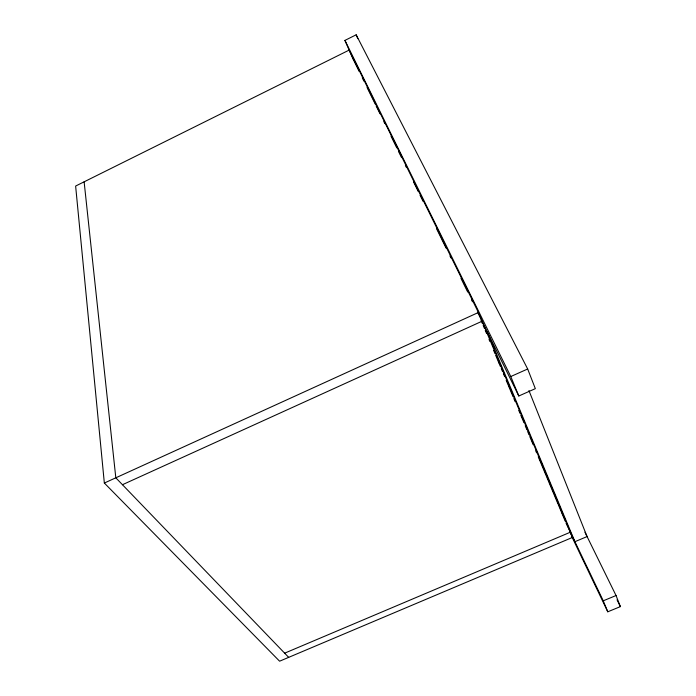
<?xml version="1.0" encoding="UTF-8"?>
<svg xmlns="http://www.w3.org/2000/svg" width="696" height="696" viewBox="0 0 696 696"><rect width="100%" height="100%" fill="white"/><g stroke="black" fill="none" stroke-linecap="round" stroke-linejoin="round"><path stroke-width="1.04" d="M352.898 58.734L344.929 40.403L356.169 34.8L527.672 368.993L535.337 388.655L518.807 395.989L477.569 312.156M104.339 483.041L478.413 312.487L349.14 50.095L75.629 186.049L104.339 483.041L279.601 661.2L572.538 537.399L478.413 312.487M122.453 484.712L482.067 321.221M344.929 40.403L510.786 376.527L527.672 368.993M284.647 653.17L570.355 532.205M566.057 523.192L603.258 600.813L616.047 595.532L620.371 606.616L607.782 611.801L571.686 536.381M288.683 657.363L115.814 477.813L84.129 181.821M352.698 58.281L359.127 71.401M362.285 77.752L363.921 81.145M367.07 87.496L375.222 104.052M376.179 106.001L380.007 113.787M383.844 121.582L384.801 123.531M391.03 136.19L396.781 147.874M398.451 151.328L401.575 157.609M405.403 165.404L406.36 167.353M413.546 181.96L418.34 191.696M420.027 195.193L423.133 201.44M436.549 228.706L441.342 238.441M441.603 239.059L446.127 248.185M449.964 255.971L450.921 257.92M460.987 278.374L462.901 282.272M463.188 282.915L467.695 292.007M471.523 299.802L472.48 301.742M584.927 532.196L616.047 595.532M617.021 599.804L620.371 606.616M569.728 531.535L572.538 537.399M356.169 34.8L357.814 38.68M481.075 320.465L482.38 323.501M483.172 325.458L484.486 328.512M485.26 330.452L486.582 333.523M489.027 339.439L489.871 341.44M493.638 350.427L494.987 353.568M495.726 355.421L499.075 363.408M499.189 363.59L500.45 366.592M501.285 368.602L502.547 371.603M503.391 373.613L504.643 376.614M506.192 380.381L508.01 384.636M508.289 385.375L509.542 388.377M509.69 388.646L511.638 393.362M511.786 393.658L513.048 396.659M513.892 398.669L515.153 401.67M518.755 410.344L520.008 413.337M520.843 415.338L523.975 422.716M525.228 425.726L526.915 429.736M527.751 431.738L529.012 434.748M529.856 436.749L531.109 439.75M531.309 440.298L533.214 444.761M535.737 450.782L536.572 452.783M538.252 456.793L540.105 461.274M540.357 461.805L545.542 474.254M545.812 474.829L549.179 482.85M549.309 483.242L558.105 504.217M558.418 504.896L561.776 512.917M561.872 513.204L565.222 521.191M487.383 332.105L574.922 541.697L587.076 536.572L528.934 390.552M510.786 376.527L518.807 395.989M603.258 600.813L607.782 611.801"/></g></svg>
